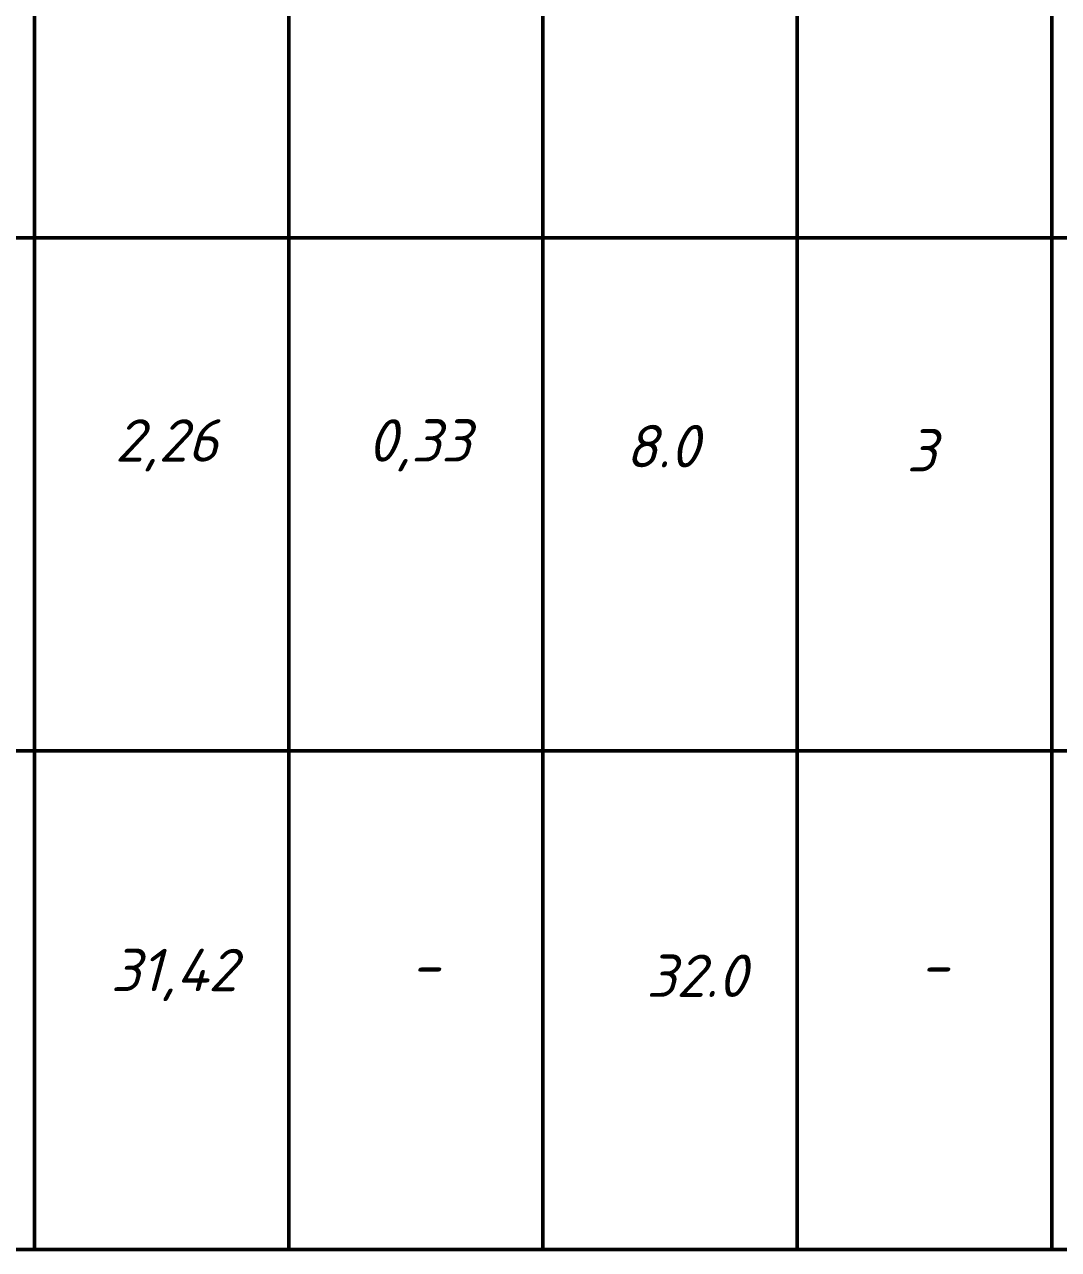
# Model space of a CAD drawing. Header units: millimetres. Extents: x 2279 to 5236, y 896 to 2828.
# Drawn here: x 3743.6 to 3804.6, y 1138 to 1210.2 of the extents above; entities that cross this region are included whole.
import ezdxf

# ---------------------------------------------------------------- set-up
doc = ezdxf.new("R2010")
doc.units = ezdxf.units.MM
doc.layers.add('PDF _!!ТОНКАЯ', color=7, linetype='Continuous')
doc.layers.add('PDF _Текст', color=7, linetype='Continuous')
doc.styles.add('PDF ISOCPEUR Italic', font='isocpeui.ttf')

msp = doc.modelspace()

# ---------------------------------------------------------------- linework, layer by layer
at = {"layer": 'PDF _!!ТОНКАЯ', "lineweight": 50}
for points in [[(3951.199, 1137.982), (3654.221, 1137.982), (3654.221, 1260.464), (3991.163, 1260.464), (3991.163, 1230.491), (3654.221, 1230.491)], [(3744.225, 1260.464), (3744.225, 1137.982)], [(3804.213, 1260.464), (3804.213, 1137.982)], [(3774.198, 1250.473), (3774.198, 1137.982)], [(3759.211, 1240.482), (3759.211, 1137.982)], [(3789.184, 1240.482), (3789.184, 1137.982)], [(3654.221, 1197.642), (3991.163, 1197.642)], [(3654.221, 1167.395), (3991.163, 1167.395)]]:
    msp.add_lwpolyline(points, dxfattribs=at)
at = {"layer": 'PDF _!!ТОНКАЯ', "lineweight": 25}
msp.add_lwpolyline([(3654.221, 1137.982), (3951.199, 1137.982)], dxfattribs=at)

# ---------------------------------------------------------------- texts
at = {"layer": 'PDF _Текст', "attachment_point": 7, "style": 'PDF ISOCPEUR Italic'}
for s, insert, char_height in [('2,26', (3748.966, 1183.863), 2.4999), ('0,33', (3763.868, 1183.863), 2.4999), ('8.0', (3779.066, 1184.109), 2.4999), ('3', (3795.642, 1183.863), 2.5), ('31,42', (3748.715, 1152.632), 2.4999), ('32.0', (3780.296, 1152.877), 2.4999), ('-', (3766.411, 1153.502), 2.5), ('-', (3796.426, 1153.502), 2.5)]:
    msp.add_mtext(s, dxfattribs=dict(at, insert=insert, char_height=char_height))

doc.saveas('drawing.dxf')
